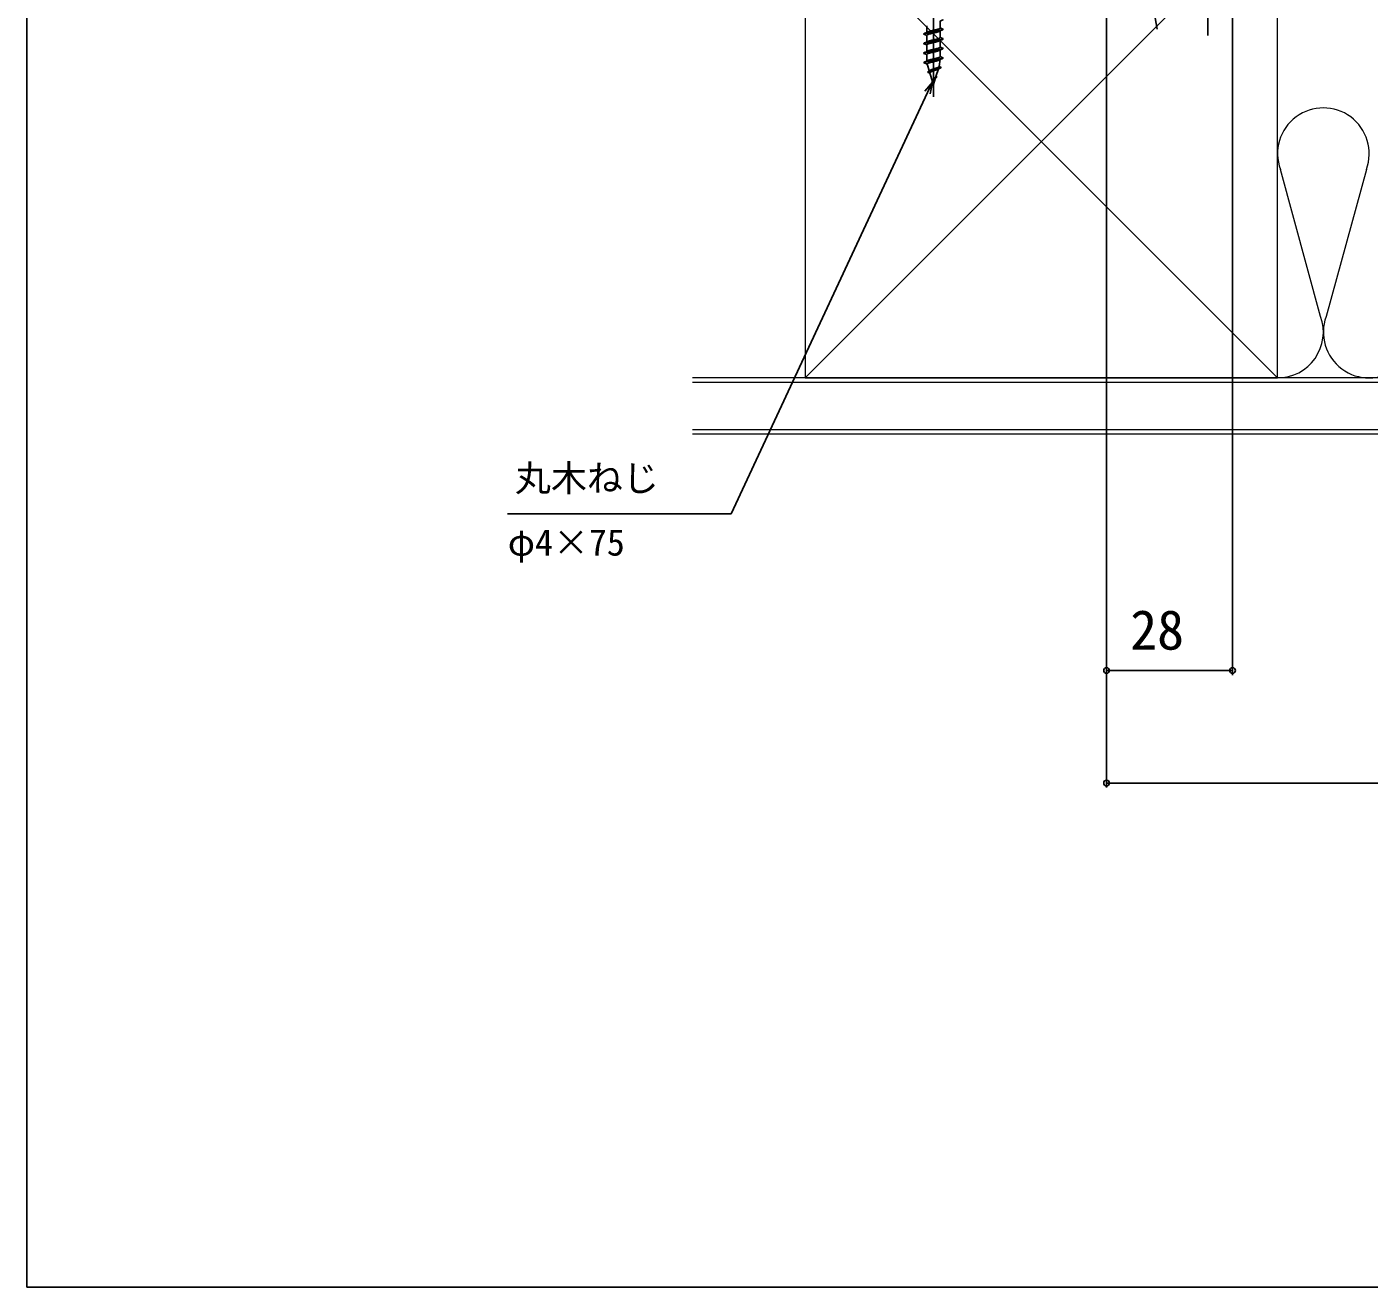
# Model space of a CAD drawing. Units: millimetres, scale not verified. Extents: x -525 to 525, y -783 to 779.
# Drawn here: x -525 to -226.6, y -782.8 to -502.8 of the extents above; entities that cross this region are included whole.
import ezdxf
from ezdxf.enums import TextEntityAlignment as Align

# ---------------------------------------------------------------- set-up
doc = ezdxf.new("R2010")
doc.units = ezdxf.units.MM
doc.header["$LTSCALE"] = 4
for name, color, linetype in [('0-5_YKK_13', 4, 'Continuous'), ('0-7_YKK_D', 6, 'Continuous'), ('0-8_YKK_ZWAK', 7, 'Continuous')]:
    doc.layers.add(name, color=color, linetype=linetype)
doc.layers.add('0-9_YSS_K', color=3, linetype='Continuous', lineweight=18)
doc.styles.add('ＭＳ ゴシック', font='')
doc.styles.get('ＭＳ ゴシック').set_extended_font_data('MS Gothic')

msp = doc.modelspace()

# ---------------------------------------------------------------- linework, layer by layer
at = {"layer": '0-5_YKK_13'}
for p, q in [((-323.465, -518.311), (-323.465, -456.811)), ((-279.833, -468.814), (-273.756, -503.283)), ((-262.465, -469.7), (-262.465, -504.7)), ((-321.971, -503.074), (-321.988, -503.103)), ((-321.965, -503.044), (-321.971, -503.074)), ((-321.965, -503.044), (-321.365, -503.293)), ((-325.565, -504.453), (-324.965, -504.701)), ((-325.565, -506.473), (-325.565, -506.573)), ((-321.965, -505.761), (-321.971, -505.791)), ((-324.965, -510.464), (-325.565, -510.713)), ((-325.559, -510.813), (-324.872, -511.098)), ((-322.382, -512.122), (-322.403, -512.15)), ((-322.214, -511.598), (-321.791, -511.773)), ((-322.734, -513.922), (-322.755, -513.952))]:
    msp.add_line(p, q, dxfattribs=at)
for points in [[(-321.365, -501.173), (-321.365, -501.273), (-321.965, -501.521), (-321.965, -503.044)], [(-322.056, -503.162), (-322.106, -503.192), (-322.166, -503.221), (-322.236, -503.251), (-322.316, -503.28), (-322.404, -503.309), (-322.501, -503.339), (-322.605, -503.368), (-322.715, -503.398), (-322.831, -503.427), (-322.952, -503.457), (-323.077, -503.486), (-323.205, -503.516), (-323.334, -503.545), (-323.465, -503.574), (-323.596, -503.604), (-323.726, -503.633), (-323.853, -503.663), (-323.978, -503.692), (-324.099, -503.722), (-324.215, -503.751), (-324.325, -503.781), (-324.429, -503.81), (-324.526, -503.839), (-324.614, -503.869), (-324.694, -503.898), (-324.764, -503.928), (-324.825, -503.957), (-324.875, -503.987), (-324.914, -504.016), (-324.942, -504.046), (-324.959, -504.075), (-324.965, -504.104), (-325.565, -504.353)], [(-323.83, -503.882), (-324.009, -503.911), (-324.183, -503.941), (-324.353, -503.97), (-324.515, -504), (-324.67, -504.029), (-324.815, -504.058), (-324.95, -504.088), (-325.074, -504.117), (-325.185, -504.147), (-325.284, -504.176), (-325.368, -504.206), (-325.438, -504.235), (-325.494, -504.265), (-325.533, -504.294), (-325.557, -504.323), (-325.565, -504.353), (-325.565, -504.453), (-325.557, -504.423), (-325.533, -504.394), (-325.494, -504.365), (-325.438, -504.335), (-325.368, -504.306), (-325.284, -504.276), (-325.185, -504.247), (-325.074, -504.217), (-324.95, -504.188), (-324.815, -504.158), (-324.67, -504.129), (-324.515, -504.1), (-324.353, -504.07), (-324.183, -504.041), (-324.009, -504.011), (-323.83, -503.982), (-323.648, -503.952), (-323.465, -503.923)], [(-324.965, -502.581), (-324.965, -504.104)], [(-323.334, -504.142), (-323.465, -504.171), (-323.596, -504.201), (-323.726, -504.23), (-323.853, -504.26), (-323.978, -504.289), (-324.099, -504.319), (-324.215, -504.348), (-324.325, -504.378), (-324.429, -504.407), (-324.526, -504.436), (-324.614, -504.466), (-324.694, -504.495), (-324.764, -504.525), (-324.825, -504.554), (-324.875, -504.584), (-324.914, -504.613), (-324.942, -504.643), (-324.959, -504.672), (-324.965, -504.701), (-324.965, -506.224)], [(-323.465, -503.923), (-323.282, -503.893), (-323.1, -503.864), (-322.922, -503.835), (-322.747, -503.805), (-322.578, -503.776), (-322.415, -503.746), (-322.261, -503.717), (-322.115, -503.687), (-321.98, -503.658), (-321.856, -503.628), (-321.745, -503.599), (-321.646, -503.57), (-321.562, -503.54), (-321.492, -503.511), (-321.437, -503.481), (-321.397, -503.452), (-321.373, -503.422), (-321.365, -503.393), (-321.365, -503.293), (-321.373, -503.322), (-321.397, -503.352), (-321.437, -503.381), (-321.492, -503.411), (-321.562, -503.44), (-321.646, -503.47), (-321.745, -503.499), (-321.856, -503.528), (-321.98, -503.558), (-322.115, -503.587), (-322.261, -503.617), (-322.415, -503.646), (-322.578, -503.676), (-322.747, -503.705), (-322.922, -503.735), (-323.1, -503.764), (-323.282, -503.793), (-323.465, -503.823), (-323.648, -503.852), (-323.83, -503.882)], [(-323.077, -504.083), (-323.205, -504.113), (-323.334, -504.142)], [(-322.605, -503.965), (-322.715, -503.995), (-322.831, -504.024), (-322.952, -504.054), (-323.077, -504.083)], [(-322.404, -503.906), (-322.501, -503.936), (-322.605, -503.965)], [(-322.106, -503.789), (-322.166, -503.818), (-322.236, -503.848), (-322.316, -503.877), (-322.404, -503.906)], [(-322.016, -503.73), (-322.056, -503.759), (-322.106, -503.789)], [(-321.988, -503.103), (-322.016, -503.133), (-322.056, -503.162)], [(-321.965, -503.641), (-321.971, -503.671), (-321.988, -503.7), (-322.016, -503.73)], [(-321.965, -505.164), (-321.965, -503.641), (-321.365, -503.393)], [(-321.365, -505.413), (-321.373, -505.442), (-321.397, -505.472), (-321.437, -505.501), (-321.492, -505.531), (-321.562, -505.56), (-321.646, -505.59), (-321.745, -505.619), (-321.856, -505.648), (-321.98, -505.678), (-322.115, -505.707), (-322.261, -505.737), (-322.415, -505.766), (-322.578, -505.796), (-322.747, -505.825), (-322.922, -505.855), (-323.1, -505.884), (-323.282, -505.913), (-323.465, -505.943), (-323.648, -505.972), (-323.83, -506.002), (-324.009, -506.031), (-324.183, -506.061), (-324.353, -506.09), (-324.515, -506.12), (-324.67, -506.149), (-324.815, -506.178), (-324.95, -506.208), (-325.074, -506.237), (-325.185, -506.267), (-325.284, -506.296), (-325.368, -506.326), (-325.438, -506.355), (-325.494, -506.385), (-325.533, -506.414), (-325.557, -506.443), (-325.565, -506.473), (-324.965, -506.224), (-324.959, -506.195), (-324.942, -506.166)], [(-321.437, -505.601), (-321.492, -505.631), (-321.562, -505.66), (-321.646, -505.69), (-321.745, -505.719), (-321.856, -505.748), (-321.98, -505.778), (-322.115, -505.807), (-322.261, -505.837), (-322.415, -505.866), (-322.578, -505.896), (-322.747, -505.925), (-322.922, -505.955), (-323.1, -505.984), (-323.282, -506.013), (-323.465, -506.043), (-323.648, -506.072), (-323.83, -506.102), (-324.009, -506.131), (-324.183, -506.161), (-324.353, -506.19), (-324.515, -506.22), (-324.67, -506.249), (-324.815, -506.278), (-324.95, -506.308), (-325.074, -506.337), (-325.185, -506.367), (-325.284, -506.396), (-325.368, -506.426), (-325.438, -506.455), (-325.494, -506.485), (-325.533, -506.514), (-325.557, -506.543), (-325.565, -506.573), (-324.965, -506.821), (-324.965, -508.344)], [(-323.978, -506.409), (-324.099, -506.439), (-324.215, -506.468), (-324.325, -506.498), (-324.429, -506.527), (-324.526, -506.556), (-324.614, -506.586), (-324.694, -506.615), (-324.764, -506.645), (-324.825, -506.674), (-324.875, -506.704), (-324.914, -506.733), (-324.942, -506.763), (-324.959, -506.792), (-324.965, -506.821)], [(-324.942, -506.166), (-324.914, -506.136), (-324.875, -506.107), (-324.825, -506.077), (-324.764, -506.048), (-324.694, -506.018), (-324.614, -505.989), (-324.526, -505.959), (-324.429, -505.93), (-324.325, -505.901), (-324.215, -505.871), (-324.099, -505.842), (-323.978, -505.812), (-323.853, -505.783), (-323.726, -505.753), (-323.596, -505.724), (-323.465, -505.694), (-323.334, -505.665), (-323.205, -505.636), (-323.077, -505.606), (-322.952, -505.577), (-322.831, -505.547), (-322.715, -505.518), (-322.605, -505.488), (-322.501, -505.459), (-322.404, -505.429), (-322.316, -505.4), (-322.236, -505.371), (-322.166, -505.341), (-322.106, -505.312), (-322.056, -505.282), (-322.016, -505.253), (-321.988, -505.223), (-321.971, -505.194), (-321.965, -505.164), (-321.365, -505.413), (-321.365, -505.513), (-321.373, -505.542), (-321.397, -505.572), (-321.437, -505.601)], [(-323.726, -506.35), (-323.853, -506.38), (-323.978, -506.409)], [(-323.205, -506.233), (-323.334, -506.262), (-323.465, -506.291), (-323.596, -506.321), (-323.726, -506.35)], [(-322.952, -506.174), (-323.077, -506.203), (-323.205, -506.233)], [(-321.971, -505.791), (-321.988, -505.82), (-322.016, -505.85), (-322.056, -505.879), (-322.106, -505.909), (-322.166, -505.938), (-322.236, -505.968), (-322.316, -505.997), (-322.404, -506.026), (-322.501, -506.056), (-322.605, -506.085), (-322.715, -506.115), (-322.831, -506.144), (-322.952, -506.174)], [(-321.965, -507.284), (-321.965, -505.761), (-321.365, -505.513)], [(-321.988, -507.343), (-322.016, -507.373), (-322.056, -507.402), (-322.106, -507.432), (-322.166, -507.461), (-322.236, -507.491), (-322.316, -507.52), (-322.404, -507.549), (-322.501, -507.579), (-322.605, -507.608), (-322.715, -507.638), (-322.831, -507.667), (-322.952, -507.697), (-323.077, -507.726), (-323.205, -507.756), (-323.334, -507.785), (-323.465, -507.814), (-323.596, -507.844), (-323.726, -507.873), (-323.853, -507.903), (-323.978, -507.932), (-324.099, -507.962), (-324.215, -507.991), (-324.325, -508.021), (-324.429, -508.05), (-324.526, -508.079), (-324.614, -508.109), (-324.694, -508.138), (-324.764, -508.168), (-324.825, -508.197), (-324.875, -508.227), (-324.914, -508.256), (-324.942, -508.286), (-324.959, -508.315), (-324.965, -508.344), (-325.565, -508.593), (-325.565, -508.693), (-324.965, -508.941)], [(-321.397, -507.692), (-321.437, -507.721), (-321.492, -507.751), (-321.562, -507.78), (-321.646, -507.81), (-321.745, -507.839), (-321.856, -507.868), (-321.98, -507.898), (-322.115, -507.927), (-322.261, -507.957), (-322.415, -507.986), (-322.578, -508.016), (-322.747, -508.045), (-322.922, -508.075), (-323.1, -508.104), (-323.282, -508.133), (-323.465, -508.163), (-323.648, -508.192), (-323.83, -508.222), (-324.009, -508.251), (-324.183, -508.281), (-324.353, -508.31), (-324.515, -508.34), (-324.67, -508.369), (-324.815, -508.398), (-324.95, -508.428), (-325.074, -508.457), (-325.185, -508.487), (-325.284, -508.516), (-325.368, -508.546), (-325.438, -508.575), (-325.494, -508.605), (-325.533, -508.634), (-325.557, -508.663), (-325.565, -508.693)], [(-325.438, -508.475), (-325.494, -508.505), (-325.533, -508.534), (-325.557, -508.563), (-325.565, -508.593)], [(-323.282, -510.153), (-323.465, -510.183), (-323.648, -510.212), (-323.83, -510.242), (-324.009, -510.271), (-324.183, -510.301), (-324.353, -510.33), (-324.515, -510.36), (-324.67, -510.389), (-324.815, -510.418), (-324.95, -510.448), (-325.074, -510.477), (-325.185, -510.507), (-325.284, -510.536), (-325.368, -510.566), (-325.438, -510.595), (-325.494, -510.625), (-325.533, -510.654), (-325.557, -510.683), (-325.565, -510.713), (-325.559, -510.813), (-325.552, -510.783), (-325.528, -510.754), (-325.488, -510.725), (-325.434, -510.695), (-325.364, -510.666), (-325.28, -510.636), (-325.182, -510.607), (-325.07, -510.577), (-324.947, -510.548), (-324.812, -510.518), (-324.667, -510.489), (-324.513, -510.46), (-324.351, -510.43), (-324.182, -510.401), (-324.008, -510.371), (-323.829, -510.342), (-323.648, -510.312), (-323.465, -510.283), (-323.282, -510.253)], [(-325.284, -508.416), (-325.368, -508.446), (-325.438, -508.475)], [(-322.747, -507.945), (-322.922, -507.975), (-323.1, -508.004), (-323.282, -508.033), (-323.465, -508.063), (-323.648, -508.092), (-323.83, -508.122), (-324.009, -508.151), (-324.183, -508.181), (-324.353, -508.21), (-324.515, -508.24), (-324.67, -508.269), (-324.815, -508.298), (-324.95, -508.328), (-325.074, -508.357), (-325.185, -508.387), (-325.284, -508.416)], [(-321.965, -509.404), (-321.971, -509.434), (-321.988, -509.463), (-322.016, -509.493), (-322.056, -509.522), (-322.106, -509.552), (-322.166, -509.581), (-322.236, -509.611), (-322.316, -509.64), (-322.404, -509.669), (-322.501, -509.699), (-322.605, -509.728), (-322.715, -509.758), (-322.831, -509.787), (-322.952, -509.817), (-323.077, -509.846), (-323.205, -509.876), (-323.334, -509.905), (-323.465, -509.934), (-323.596, -509.964), (-323.726, -509.993), (-323.853, -510.023), (-323.978, -510.052), (-324.099, -510.082), (-324.215, -510.111), (-324.325, -510.141), (-324.429, -510.17), (-324.526, -510.199), (-324.614, -510.229), (-324.694, -510.258), (-324.764, -510.288), (-324.825, -510.317), (-324.875, -510.347), (-324.914, -510.376), (-324.942, -510.406), (-324.959, -510.435), (-324.965, -510.464), (-324.965, -508.941), (-324.959, -508.912), (-324.942, -508.883)], [(-324.942, -508.883), (-324.914, -508.853), (-324.875, -508.824), (-324.825, -508.794), (-324.764, -508.765), (-324.694, -508.735), (-324.614, -508.706), (-324.526, -508.676), (-324.429, -508.647), (-324.325, -508.618), (-324.215, -508.588), (-324.099, -508.559), (-323.978, -508.529), (-323.853, -508.5), (-323.726, -508.47), (-323.596, -508.441), (-323.465, -508.411), (-323.334, -508.382), (-323.205, -508.353), (-323.077, -508.323), (-322.952, -508.294), (-322.831, -508.264), (-322.715, -508.235), (-322.605, -508.205), (-322.501, -508.176), (-322.404, -508.146), (-322.316, -508.117), (-322.236, -508.088), (-322.166, -508.058), (-322.106, -508.029), (-322.056, -507.999), (-322.016, -507.97), (-321.988, -507.94), (-321.971, -507.911), (-321.965, -507.881), (-321.365, -507.633), (-321.365, -507.533), (-321.965, -507.284), (-321.971, -507.314), (-321.988, -507.343)], [(-321.973, -510.032), (-321.993, -510.062), (-322.024, -510.093), (-322.065, -510.123), (-322.117, -510.154), (-322.179, -510.184), (-322.251, -510.215), (-322.332, -510.245), (-322.421, -510.276), (-322.517, -510.306), (-322.621, -510.336), (-322.731, -510.367), (-322.845, -510.397), (-322.964, -510.428), (-323.087, -510.458), (-323.212, -510.489), (-323.338, -510.519), (-323.465, -510.55), (-323.592, -510.58), (-323.717, -510.61), (-323.839, -510.641), (-323.959, -510.671), (-324.074, -510.702), (-324.184, -510.732), (-324.288, -510.763), (-324.386, -510.793), (-324.476, -510.824), (-324.559, -510.854), (-324.632, -510.885), (-324.697, -510.915), (-324.752, -510.945), (-324.797, -510.976), (-324.832, -511.006), (-324.856, -511.037), (-324.869, -511.067), (-324.872, -511.098), (-324.369, -512.706), (-324.676, -512.833), (-324.684, -512.803), (-324.683, -512.774)], [(-324.376, -512.675), (-324.375, -512.645), (-324.366, -512.614), (-324.351, -512.583), (-324.328, -512.552), (-324.298, -512.521), (-324.261, -512.491), (-324.217, -512.46), (-324.166, -512.429), (-324.108, -512.398), (-324.044, -512.367), (-323.975, -512.337), (-323.9, -512.306), (-323.82, -512.275), (-323.736, -512.244), (-323.649, -512.213), (-323.558, -512.183), (-323.465, -512.152), (-323.37, -512.121), (-323.275, -512.09), (-323.179, -512.059), (-323.083, -512.029), (-322.989, -511.998), (-322.897, -511.967), (-322.808, -511.936), (-322.723, -511.905), (-322.642, -511.875), (-322.566, -511.844), (-322.496, -511.813), (-322.432, -511.782), (-322.375, -511.751), (-322.326, -511.721), (-322.285, -511.69), (-322.252, -511.659), (-322.229, -511.628), (-322.214, -511.598), (-321.965, -510.001), (-321.365, -509.753)], [(-323.282, -510.253), (-323.101, -510.224), (-322.922, -510.195), (-322.748, -510.165), (-322.578, -510.136), (-322.416, -510.106), (-322.262, -510.077), (-322.116, -510.047), (-321.981, -510.018), (-321.857, -509.988), (-321.746, -509.959), (-321.647, -509.93), (-321.563, -509.9), (-321.492, -509.871), (-321.437, -509.841), (-321.397, -509.812), (-321.373, -509.782), (-321.365, -509.753), (-321.365, -509.653), (-321.373, -509.682), (-321.397, -509.712), (-321.437, -509.741), (-321.492, -509.771), (-321.562, -509.8), (-321.646, -509.83), (-321.745, -509.859), (-321.856, -509.888), (-321.98, -509.918), (-322.115, -509.947), (-322.261, -509.977), (-322.415, -510.006), (-322.578, -510.036), (-322.747, -510.065), (-322.922, -510.095), (-323.1, -510.124), (-323.282, -510.153)], [(-322.415, -507.886), (-322.578, -507.916), (-322.747, -507.945)], [(-321.856, -507.768), (-321.98, -507.798), (-322.115, -507.827), (-322.261, -507.857), (-322.415, -507.886)], [(-321.965, -507.881), (-321.965, -509.404), (-321.365, -509.653)], [(-321.646, -507.71), (-321.745, -507.739), (-321.856, -507.768)], [(-321.397, -507.592), (-321.437, -507.621), (-321.492, -507.651), (-321.562, -507.68), (-321.646, -507.71)], [(-321.365, -507.533), (-321.373, -507.562), (-321.397, -507.592)], [(-321.365, -507.633), (-321.373, -507.662), (-321.397, -507.692)], [(-324.683, -512.774), (-324.672, -512.745), (-324.651, -512.715), (-324.621, -512.686), (-324.58, -512.656), (-324.531, -512.627), (-324.471, -512.597), (-324.403, -512.568), (-324.326, -512.538), (-324.241, -512.509), (-324.148, -512.48), (-324.047, -512.45), (-323.941, -512.421), (-323.828, -512.391), (-323.711, -512.362), (-323.59, -512.332), (-323.465, -512.303), (-323.338, -512.273), (-323.21, -512.244), (-323.082, -512.215), (-322.954, -512.185), (-322.828, -512.156), (-322.705, -512.126), (-322.586, -512.097), (-322.472, -512.067), (-322.363, -512.038), (-322.261, -512.008), (-322.167, -511.979), (-322.082, -511.95), (-322.006, -511.92), (-321.94, -511.891), (-321.885, -511.861), (-321.842, -511.832), (-321.81, -511.802), (-321.791, -511.773), (-321.834, -511.873), (-322.37, -512.095), (-322.907, -513.815), (-322.718, -513.893), (-322.762, -513.993)], [(-323.677, -514.923), (-324.249, -513.092), (-324.632, -512.933), (-324.676, -512.833)], [(-324.64, -512.903), (-324.64, -512.874), (-324.629, -512.845), (-324.61, -512.815), (-324.581, -512.786), (-324.543, -512.756), (-324.495, -512.727), (-324.438, -512.697), (-324.372, -512.668), (-324.298, -512.638), (-324.216, -512.609), (-324.126, -512.58), (-324.029, -512.55), (-323.926, -512.521), (-323.817, -512.491), (-323.703, -512.462), (-323.586, -512.432), (-323.465, -512.403), (-323.342, -512.373), (-323.218, -512.344), (-323.093, -512.315), (-322.969, -512.285), (-322.847, -512.256), (-322.727, -512.226), (-322.611, -512.197), (-322.5, -512.167), (-322.394, -512.138), (-322.295, -512.108), (-322.203, -512.079), (-322.12, -512.05), (-322.046, -512.02), (-321.981, -511.991), (-321.927, -511.961), (-321.885, -511.932), (-321.854, -511.902), (-321.834, -511.873)], [(-323.625, -512.648), (-323.702, -512.676), (-323.775, -512.704), (-323.844, -512.732), (-323.909, -512.759), (-323.969, -512.787), (-324.025, -512.815), (-324.074, -512.842), (-324.119, -512.87), (-324.157, -512.898), (-324.189, -512.925), (-324.215, -512.953), (-324.234, -512.981), (-324.247, -513.008), (-324.254, -513.036), (-324.255, -513.064), (-324.249, -513.092)], [(-323.465, -512.593), (-323.546, -512.621), (-323.625, -512.648)], [(-323.132, -512.482), (-323.215, -512.51), (-323.299, -512.538), (-323.382, -512.565), (-323.465, -512.593)], [(-322.969, -512.427), (-323.05, -512.455), (-323.132, -512.482)], [(-322.679, -512.316), (-322.746, -512.344), (-322.817, -512.372), (-322.891, -512.399), (-322.969, -512.427)], [(-322.561, -512.261), (-322.617, -512.288), (-322.679, -512.316)], [(-322.403, -512.15), (-322.432, -512.178), (-322.468, -512.205), (-322.511, -512.233), (-322.561, -512.261)], [(-323.73, -514.658), (-323.747, -514.688), (-323.761, -514.717), (-323.771, -514.747), (-323.777, -514.776), (-323.78, -514.806), (-323.779, -514.835), (-323.776, -514.865), (-323.769, -514.894), (-323.76, -514.923), (-323.748, -514.953)], [(-323.677, -514.923), (-323.748, -514.953), (-323.704, -515.053), (-323.626, -515.085)], [(-323.726, -514.994), (-323.734, -514.965), (-323.738, -514.935), (-323.74, -514.906), (-323.739, -514.876), (-323.735, -514.847), (-323.727, -514.817), (-323.716, -514.788), (-323.702, -514.758), (-323.684, -514.729), (-323.662, -514.7), (-323.637, -514.67), (-323.609, -514.641), (-323.577, -514.611), (-323.542, -514.582), (-323.505, -514.552), (-323.465, -514.523), (-323.423, -514.493), (-323.379, -514.464), (-323.333, -514.435), (-323.286, -514.405), (-323.239, -514.376), (-323.191, -514.346), (-323.143, -514.317), (-323.096, -514.287), (-323.05, -514.258), (-323.005, -514.228), (-322.963, -514.199), (-322.923, -514.17), (-322.886, -514.14), (-322.853, -514.111), (-322.823, -514.081), (-322.798, -514.052), (-322.777, -514.022), (-322.762, -513.993)], [(-323.684, -514.6), (-323.709, -514.629), (-323.73, -514.658)], [(-323.692, -514.862), (-323.697, -514.831), (-323.7, -514.8), (-323.7, -514.769), (-323.698, -514.739), (-323.693, -514.708), (-323.686, -514.677), (-323.676, -514.646), (-323.663, -514.615), (-323.647, -514.585), (-323.629, -514.554), (-323.607, -514.523), (-323.583, -514.492), (-323.557, -514.461), (-323.529, -514.431), (-323.498, -514.4), (-323.465, -514.369), (-323.431, -514.338), (-323.395, -514.307), (-323.358, -514.277), (-323.32, -514.246), (-323.282, -514.215), (-323.244, -514.184), (-323.206, -514.153), (-323.168, -514.123), (-323.132, -514.092), (-323.097, -514.061), (-323.063, -514.03), (-323.032, -513.999), (-323.003, -513.969), (-322.977, -513.938), (-322.954, -513.907), (-322.935, -513.876), (-322.919, -513.845), (-322.907, -513.815)], [(-322.972, -514.128), (-323.019, -514.158), (-323.068, -514.187), (-323.118, -514.217), (-323.169, -514.246), (-323.22, -514.276), (-323.271, -514.305), (-323.322, -514.335), (-323.371, -514.364), (-323.419, -514.393), (-323.465, -514.423), (-323.509, -514.452), (-323.55, -514.482), (-323.588, -514.511), (-323.624, -514.541), (-323.655, -514.57), (-323.684, -514.6)], [(-322.762, -513.993), (-322.993, -514.089), (-323.465, -515.6), (-323.626, -515.085), (-323.634, -515.058), (-323.64, -515.03), (-323.645, -515.002), (-323.649, -514.975), (-323.65, -514.947), (-323.649, -514.919), (-323.646, -514.892), (-323.641, -514.864), (-323.634, -514.836), (-323.624, -514.809), (-323.612, -514.781), (-323.597, -514.753), (-323.581, -514.725), (-323.561, -514.698), (-323.54, -514.67), (-323.517, -514.642), (-323.492, -514.615), (-323.465, -514.587), (-323.437, -514.559), (-323.407, -514.532), (-323.376, -514.504), (-323.345, -514.476), (-323.313, -514.449), (-323.281, -514.421), (-323.249, -514.393), (-323.217, -514.365), (-323.186, -514.338), (-323.156, -514.31), (-323.128, -514.282), (-323.101, -514.255), (-323.076, -514.227), (-323.054, -514.199), (-323.034, -514.172), (-323.017, -514.144), (-323.003, -514.116)], [(-322.885, -514.07), (-322.927, -514.099), (-322.972, -514.128)], [(-322.755, -513.952), (-322.781, -513.981), (-322.812, -514.011), (-322.847, -514.04), (-322.885, -514.07)]]:
    msp.add_lwpolyline(points, dxfattribs=at)
at = {"layer": '0-7_YKK_D'}
for p, q in [((-284.965, -476.5), (-284.965, -646.8)), ((-284.965, -476.5), (-284.965, -671.8)), ((-256.965, -476.5), (-256.965, -646.8)), ((-284.965, -645.8), (-256.965, -645.8)), ((-284.965, -670.8), (340.035, -670.8))]:
    msp.add_line(p, q, dxfattribs=at)
for points in [[(-323.704, -515.053), (-324.782, -517.364), (-368.438, -610.981), (-418.161, -610.981)], [(-325.401, -517.075), (-323.704, -515.053), (-324.163, -517.653)]]:
    msp.add_lwpolyline(points, dxfattribs=at)
for centre in [(-284.965, -645.8), (-256.965, -645.8), (-284.965, -670.8)]:
    msp.add_circle(centre, 0.637, dxfattribs=at)
at = {"layer": '0-8_YKK_ZWAK'}
msp.add_line((-525, 747.2), (-525, -782.8), dxfattribs=at)
msp.add_lwpolyline([(-525, -782.8), (525, -782.8), (525, 747.2)], dxfattribs=at)
at = {"layer": '0-9_YSS_K'}
for p, q in [((-351.965, -475.8), (-246.965, -580.8)), ((-246.965, -475.8), (-351.965, -580.8)), ((-237.4, -567.14), (-246.351, -534.46)), ((-227.222, -534.46), (-236.173, -567.14)), ((13.035, -580.8), (-376.996, -580.8)), ((13.035, -581.8), (-376.996, -581.8)), ((13.035, -592.3), (-376.996, -592.3)), ((13.035, -593.3), (-376.996, -593.3))]:
    msp.add_line(p, q, dxfattribs=at)
msp.add_lwpolyline([(-351.965, -580.8), (-246.965, -580.8), (-246.965, -475.8), (-351.965, -475.8)], close=True, dxfattribs=at)
for centre, start, end in [((-236.787, -530.979), 340, 200), ((-246.965, -570.621), 270, 20), ((-226.608, -570.621), 160, 20)]:
    msp.add_arc(centre, 10.179, start, end, dxfattribs=at)

# ---------------------------------------------------------------- texts
at = {"layer": '0-7_YKK_D', "style": 'ＭＳ ゴシック'}
for s, height, p in [('丸木ねじ', 5.865, (-416.501, -607.748)), ('φ4×75', 5.865, (-418.092, -622.036)), ('28', 8.798, (-279.727, -643.8))]:
    msp.add_text(s, height=height, dxfattribs=at).set_placement(p, align=Align.BOTTOM_LEFT)

doc.saveas('drawing.dxf')
